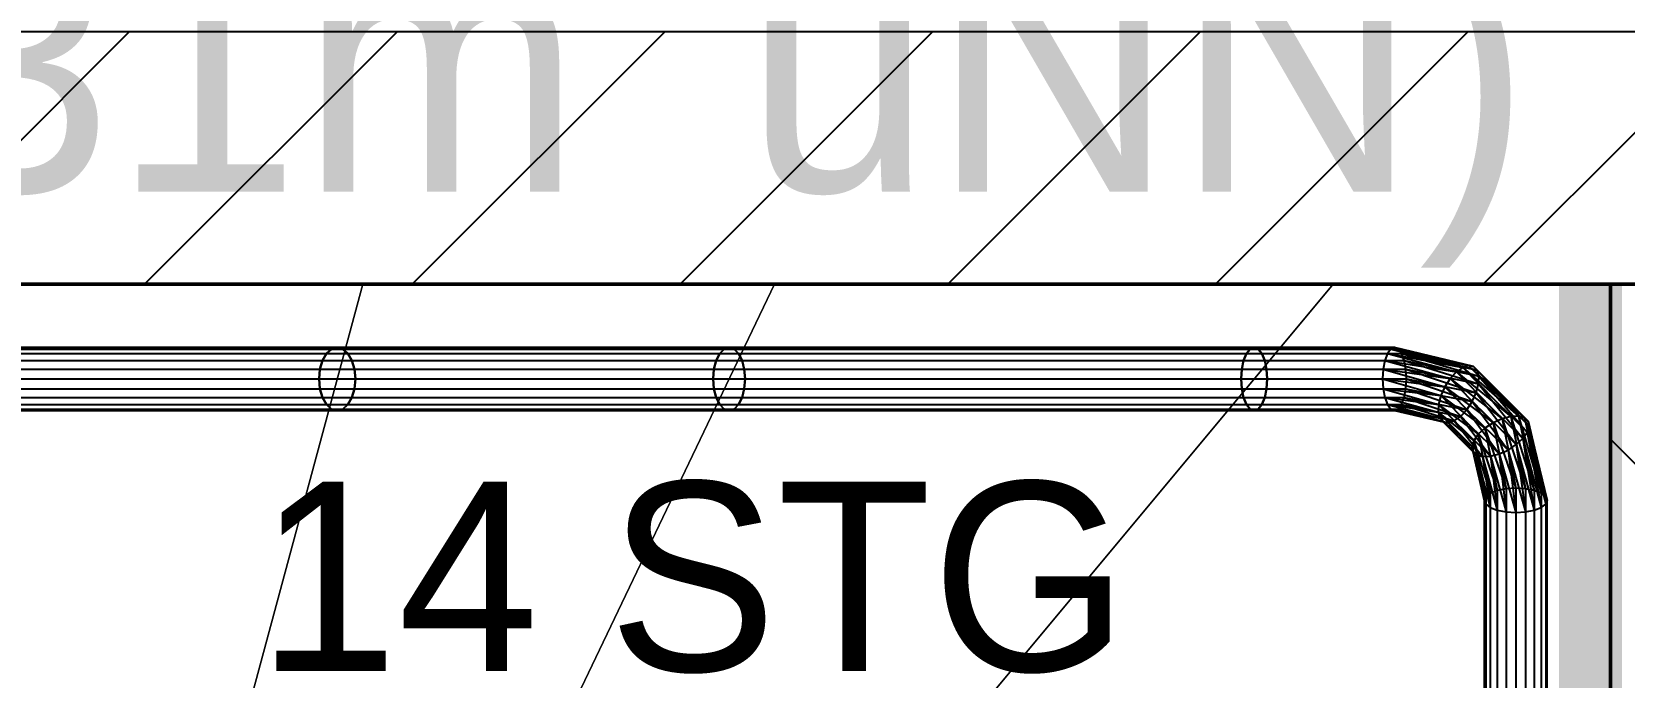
# Model space of a CAD drawing. Extents: x 0 to 756, y -25 to 420.
# Drawn here: x 231.59 to 256.82, y 110.85 to 121.08 of the extents above; entities that cross this region are included whole.
import ezdxf

# ---------------------------------------------------------------- set-up
doc = ezdxf.new("R2010")
doc.units = 0
doc.layers.get('0').update_dxf_attribs({"lineweight": 25})
doc.layers.get('DEFPOINTS').update_dxf_attribs({"lineweight": 25})
for name, color, linetype, lineweight in [('A_Innenwand', 7, 'Continuous', 25), ('PFOSTEN__ST_TZEN', 7, 'Continuous', 13), ('Standard', 7, 'Continuous', 25), ('TREPPE', 7, 'Continuous', 13), ('WAND_HOLZ_NICHT_TRAGEND', 7, 'Continuous', 13)]:
    doc.layers.add(name, color=color, linetype=linetype, lineweight=lineweight)
doc.layers.add('H_Heizung', color=1, linetype='Continuous', lineweight=25, true_color=0xff0000)
doc.styles.get("Standard").update_dxf_attribs({"font": 'arial.ttf'})

# ---------------------------------------------------------------- blocks, each defined once
blk = doc.blocks.new('Referenz-A0T78P30OY')
at = {"layer": 'DEFPOINTS', "color": 0, "linetype": 'Continuous', "lineweight": -2, "ltscale": 0.25}
blk.add_line((256.607, 117.078), (256.607, 117.078), dxfattribs=at)
at = {"layer": 'Standard', "color": 0, "lineweight": -2}
for p, q in [((230.478, 115.872), (236.196, 115.872)), ((230.545, 115.982), (236.26, 115.982)), ((230.628, 116.053), (236.34, 116.053)), ((236.429, 116.078), (230.721, 116.078)), ((230.814, 116.053), (236.519, 116.053)), ((230.898, 115.982), (236.599, 115.982)), ((230.964, 115.872), (236.663, 115.872)), ((236.155, 115.732), (236.196, 115.872)), ((236.196, 115.872), (236.155, 115.732)), ((236.196, 115.872), (236.26, 115.982)), ((236.26, 115.982), (236.196, 115.872)), ((236.196, 115.872), (242.436, 115.872)), ((236.26, 115.982), (236.34, 116.053)), ((236.34, 116.053), (236.26, 115.982)), ((236.26, 115.982), (242.492, 115.982)), ((236.34, 116.053), (236.429, 116.078)), ((236.429, 116.078), (236.34, 116.053)), ((236.34, 116.053), (242.562, 116.053)), ((236.519, 116.053), (236.429, 116.078)), ((242.641, 116.078), (236.429, 116.078)), ((236.429, 116.078), (236.519, 116.053)), ((236.599, 115.982), (236.519, 116.053)), ((236.519, 116.053), (236.599, 115.982)), ((236.519, 116.053), (242.719, 116.053)), ((236.663, 115.872), (236.599, 115.982)), ((236.599, 115.982), (236.663, 115.872)), ((236.599, 115.982), (242.789, 115.982)), ((236.704, 115.732), (236.663, 115.872)), ((236.663, 115.872), (236.704, 115.732)), ((236.663, 115.872), (242.845, 115.872)), ((242.4, 115.732), (242.436, 115.872)), ((242.436, 115.872), (242.4, 115.732)), ((242.436, 115.872), (242.492, 115.982)), ((242.492, 115.982), (242.436, 115.872)), ((242.436, 115.872), (250.794, 115.872)), ((242.492, 115.982), (242.562, 116.053)), ((242.562, 116.053), (242.492, 115.982)), ((242.492, 115.982), (250.84, 115.982)), ((242.562, 116.053), (242.641, 116.078)), ((242.641, 116.078), (242.562, 116.053)), ((242.562, 116.053), (250.897, 116.053)), ((242.719, 116.053), (242.641, 116.078)), ((250.962, 116.078), (242.641, 116.078)), ((242.641, 116.078), (242.719, 116.053)), ((242.789, 115.982), (242.719, 116.053)), ((242.719, 116.053), (242.789, 115.982)), ((242.719, 116.053), (251.026, 116.053)), ((242.845, 115.872), (242.789, 115.982)), ((242.789, 115.982), (242.845, 115.872)), ((242.789, 115.982), (251.084, 115.982)), ((242.881, 115.732), (242.845, 115.872)), ((242.845, 115.872), (242.881, 115.732)), ((242.845, 115.872), (251.13, 115.872)), ((250.764, 115.732), (250.794, 115.872)), ((250.794, 115.872), (250.764, 115.732)), ((250.794, 115.872), (250.84, 115.982)), ((250.84, 115.982), (250.794, 115.872)), ((250.794, 115.872), (253.03, 115.872)), ((250.84, 115.982), (250.897, 116.053)), ((250.897, 116.053), (250.84, 115.982)), ((250.84, 115.982), (253.072, 115.982)), ((250.897, 116.053), (250.962, 116.078)), ((250.962, 116.078), (250.897, 116.053)), ((250.897, 116.053), (253.125, 116.053)), ((251.026, 116.053), (250.962, 116.078)), ((253.184, 116.078), (250.962, 116.078)), ((250.962, 116.078), (251.026, 116.053)), ((251.084, 115.982), (251.026, 116.053)), ((251.026, 116.053), (251.084, 115.982)), ((251.026, 116.053), (253.243, 116.053)), ((251.13, 115.872), (251.084, 115.982)), ((251.084, 115.982), (251.13, 115.872)), ((251.084, 115.982), (253.297, 115.982)), ((251.159, 115.732), (251.13, 115.872)), ((251.13, 115.872), (251.159, 115.732)), ((251.13, 115.872), (253.339, 115.872)), ((253.03, 115.872), (253.003, 115.732)), ((253.072, 115.982), (253.03, 115.872)), ((253.03, 115.872), (254.165, 115.69)), ((253.03, 115.872), (254.068, 115.585)), ((253.125, 116.053), (253.072, 115.982)), ((253.072, 115.982), (254.266, 115.761)), ((253.072, 115.982), (254.165, 115.69)), ((253.184, 116.078), (253.125, 116.053)), ((253.125, 116.053), (254.36, 115.791)), ((253.125, 116.053), (254.266, 115.761)), ((253.184, 116.078), (254.36, 115.791)), ((254.438, 115.776), (253.184, 116.078)), ((253.243, 116.053), (253.184, 116.078)), ((253.243, 116.053), (254.493, 115.718)), ((253.297, 115.982), (253.243, 116.053)), ((253.243, 116.053), (254.438, 115.776)), ((253.297, 115.982), (254.519, 115.622)), ((253.339, 115.872), (253.297, 115.982)), ((253.297, 115.982), (254.493, 115.718)), ((253.339, 115.872), (254.514, 115.499)), ((253.366, 115.732), (253.339, 115.872)), ((253.339, 115.872), (254.519, 115.622)), ((230.421, 115.578), (236.141, 115.578)), ((230.436, 115.732), (236.155, 115.732)), ((231.007, 115.732), (236.704, 115.732)), ((231.021, 115.578), (236.718, 115.578)), ((236.141, 115.578), (236.155, 115.732)), ((236.155, 115.732), (236.141, 115.578)), ((236.155, 115.423), (236.141, 115.578)), ((236.141, 115.578), (242.387, 115.578)), ((236.141, 115.578), (236.155, 115.423)), ((236.155, 115.732), (242.4, 115.732)), ((236.718, 115.578), (236.704, 115.732)), ((236.704, 115.732), (236.718, 115.578)), ((236.704, 115.732), (242.881, 115.732)), ((236.704, 115.423), (236.718, 115.578)), ((236.718, 115.578), (236.704, 115.423)), ((236.718, 115.578), (242.894, 115.578)), ((242.387, 115.578), (242.4, 115.732)), ((242.4, 115.732), (242.387, 115.578)), ((242.4, 115.423), (242.387, 115.578)), ((242.387, 115.578), (250.754, 115.578)), ((242.387, 115.578), (242.4, 115.423)), ((242.4, 115.732), (250.764, 115.732)), ((242.894, 115.578), (242.881, 115.732)), ((242.881, 115.732), (242.894, 115.578)), ((242.881, 115.732), (251.159, 115.732)), ((242.881, 115.423), (242.894, 115.578)), ((242.894, 115.578), (242.881, 115.423)), ((242.894, 115.578), (251.169, 115.578)), ((250.754, 115.578), (250.764, 115.732)), ((250.764, 115.732), (250.754, 115.578)), ((250.764, 115.423), (250.754, 115.578)), ((250.754, 115.578), (252.993, 115.578)), ((250.754, 115.578), (250.764, 115.423)), ((250.764, 115.732), (253.003, 115.732)), ((251.169, 115.578), (251.159, 115.732)), ((251.159, 115.732), (251.169, 115.578)), ((251.159, 115.732), (253.366, 115.732)), ((251.159, 115.423), (251.169, 115.578)), ((251.169, 115.578), (251.159, 115.423)), ((251.169, 115.578), (253.375, 115.578)), ((253.003, 115.732), (252.993, 115.578)), ((252.993, 115.578), (253.983, 115.455)), ((252.993, 115.578), (253.919, 115.314)), ((252.993, 115.578), (253.003, 115.423)), ((253.003, 115.732), (254.068, 115.585)), ((253.003, 115.732), (253.983, 115.455)), ((253.366, 115.732), (254.477, 115.36)), ((253.375, 115.578), (253.366, 115.732)), ((253.366, 115.732), (254.514, 115.499)), ((253.366, 115.423), (253.375, 115.578)), ((253.375, 115.578), (254.414, 115.219)), ((253.375, 115.578), (254.477, 115.36)), ((254.068, 115.585), (253.983, 115.455)), ((254.165, 115.69), (254.068, 115.585)), ((254.068, 115.585), (254.89, 114.948)), ((254.068, 115.585), (254.748, 114.884)), ((254.266, 115.761), (254.165, 115.69)), ((254.165, 115.69), (255.029, 114.984)), ((254.165, 115.69), (254.89, 114.948)), ((254.36, 115.791), (254.266, 115.761)), ((254.266, 115.761), (255.152, 114.99)), ((254.266, 115.761), (255.029, 114.984)), ((254.36, 115.791), (255.247, 114.964)), ((254.438, 115.776), (254.36, 115.791)), ((254.36, 115.791), (255.152, 114.99)), ((254.438, 115.776), (255.247, 114.964)), ((255.305, 114.909), (254.438, 115.776)), ((254.493, 115.718), (254.438, 115.776)), ((254.493, 115.718), (255.32, 114.831)), ((254.519, 115.622), (254.493, 115.718)), ((254.493, 115.718), (255.305, 114.909)), ((254.514, 115.499), (254.519, 115.622)), ((254.519, 115.622), (255.29, 114.737)), ((254.519, 115.622), (255.32, 114.831)), ((230.436, 115.423), (236.155, 115.423)), ((231.007, 115.423), (236.704, 115.423)), ((236.196, 115.284), (236.155, 115.423)), ((236.155, 115.423), (242.4, 115.423)), ((236.155, 115.423), (236.196, 115.284)), ((236.663, 115.284), (236.704, 115.423)), ((236.704, 115.423), (236.663, 115.284)), ((236.704, 115.423), (242.881, 115.423)), ((242.436, 115.284), (242.4, 115.423)), ((242.4, 115.423), (250.764, 115.423)), ((242.4, 115.423), (242.436, 115.284)), ((242.845, 115.284), (242.881, 115.423)), ((242.881, 115.423), (242.845, 115.284)), ((242.881, 115.423), (251.159, 115.423)), ((250.794, 115.284), (250.764, 115.423)), ((250.764, 115.423), (253.003, 115.423)), ((250.764, 115.423), (250.794, 115.284)), ((251.13, 115.284), (251.159, 115.423)), ((251.159, 115.423), (251.13, 115.284)), ((251.159, 115.423), (253.366, 115.423)), ((253.003, 115.423), (253.919, 115.314)), ((253.003, 115.423), (253.883, 115.175)), ((253.003, 115.423), (253.03, 115.284)), ((253.339, 115.284), (253.366, 115.423)), ((253.366, 115.423), (254.329, 115.089)), ((253.366, 115.423), (254.414, 115.219)), ((253.983, 115.455), (253.919, 115.314)), ((253.983, 115.455), (254.748, 114.884)), ((253.983, 115.455), (254.619, 114.8)), ((254.414, 115.219), (254.477, 115.36)), ((254.477, 115.36), (254.514, 115.499)), ((254.477, 115.36), (255.114, 114.538)), ((254.477, 115.36), (255.22, 114.636)), ((254.514, 115.499), (255.22, 114.636)), ((254.514, 115.499), (255.29, 114.737)), ((230.478, 115.284), (236.196, 115.284)), ((230.545, 115.173), (236.26, 115.173)), ((230.628, 115.102), (236.34, 115.102)), ((230.721, 115.078), (236.429, 115.078)), ((230.814, 115.102), (236.519, 115.102)), ((230.898, 115.173), (236.599, 115.173)), ((230.964, 115.284), (236.663, 115.284)), ((236.26, 115.173), (236.196, 115.284)), ((236.196, 115.284), (242.436, 115.284)), ((236.196, 115.284), (236.26, 115.173)), ((236.34, 115.102), (236.26, 115.173)), ((236.26, 115.173), (242.492, 115.173)), ((236.26, 115.173), (236.34, 115.102)), ((236.429, 115.078), (236.34, 115.102)), ((236.34, 115.102), (242.562, 115.102)), ((236.34, 115.102), (236.429, 115.078)), ((236.429, 115.078), (236.519, 115.102)), ((236.519, 115.102), (236.429, 115.078)), ((236.429, 115.078), (242.641, 115.078)), ((236.519, 115.102), (236.599, 115.173)), ((236.599, 115.173), (236.519, 115.102)), ((236.519, 115.102), (242.719, 115.102)), ((236.599, 115.173), (236.663, 115.284)), ((236.663, 115.284), (236.599, 115.173)), ((236.599, 115.173), (242.789, 115.173)), ((236.663, 115.284), (242.845, 115.284)), ((242.492, 115.173), (242.436, 115.284)), ((242.436, 115.284), (250.794, 115.284)), ((242.436, 115.284), (242.492, 115.173)), ((242.562, 115.102), (242.492, 115.173)), ((242.492, 115.173), (250.84, 115.173)), ((242.492, 115.173), (242.562, 115.102)), ((242.641, 115.078), (242.562, 115.102)), ((242.562, 115.102), (250.897, 115.102)), ((242.562, 115.102), (242.641, 115.078)), ((242.641, 115.078), (242.719, 115.102)), ((242.719, 115.102), (242.641, 115.078)), ((242.641, 115.078), (250.962, 115.078)), ((242.719, 115.102), (242.789, 115.173)), ((242.789, 115.173), (242.719, 115.102)), ((242.719, 115.102), (251.026, 115.102)), ((242.789, 115.173), (242.845, 115.284)), ((242.845, 115.284), (242.789, 115.173)), ((242.789, 115.173), (251.084, 115.173)), ((242.845, 115.284), (251.13, 115.284)), ((250.84, 115.173), (250.794, 115.284)), ((250.794, 115.284), (253.03, 115.284)), ((250.794, 115.284), (250.84, 115.173)), ((250.897, 115.102), (250.84, 115.173)), ((250.84, 115.173), (253.072, 115.173)), ((250.84, 115.173), (250.897, 115.102)), ((250.962, 115.078), (250.897, 115.102)), ((250.897, 115.102), (253.125, 115.102)), ((250.897, 115.102), (250.962, 115.078)), ((250.962, 115.078), (251.026, 115.102)), ((251.026, 115.102), (250.962, 115.078)), ((250.962, 115.078), (253.184, 115.078)), ((251.026, 115.102), (251.084, 115.173)), ((251.084, 115.173), (251.026, 115.102)), ((251.026, 115.102), (253.243, 115.102)), ((251.084, 115.173), (251.13, 115.284)), ((251.13, 115.284), (251.084, 115.173)), ((251.084, 115.173), (253.297, 115.173)), ((251.13, 115.284), (253.339, 115.284)), ((253.03, 115.284), (253.883, 115.175)), ((253.03, 115.284), (253.877, 115.052)), ((253.03, 115.284), (253.072, 115.173)), ((253.072, 115.173), (253.877, 115.052)), ((253.072, 115.173), (253.903, 114.956)), ((253.072, 115.173), (253.125, 115.102)), ((253.125, 115.102), (253.903, 114.956)), ((253.125, 115.102), (253.958, 114.898)), ((253.125, 115.102), (253.184, 115.078)), ((253.184, 115.078), (253.243, 115.102)), ((253.184, 115.078), (253.958, 114.898)), ((253.184, 115.078), (254.036, 114.883)), ((253.243, 115.102), (253.297, 115.173)), ((253.243, 115.102), (254.036, 114.883)), ((253.243, 115.102), (254.131, 114.913)), ((253.297, 115.173), (253.339, 115.284)), ((253.297, 115.173), (254.131, 114.913)), ((253.297, 115.173), (254.231, 114.984)), ((253.339, 115.284), (254.231, 114.984)), ((253.339, 115.284), (254.329, 115.089)), ((253.883, 115.175), (253.877, 115.052)), ((253.919, 115.314), (253.883, 115.175)), ((253.883, 115.175), (254.513, 114.702)), ((253.883, 115.175), (254.442, 114.601)), ((253.919, 115.314), (254.619, 114.8)), ((253.919, 115.314), (254.513, 114.702)), ((254.231, 114.984), (254.329, 115.089)), ((254.329, 115.089), (254.414, 115.219)), ((254.329, 115.089), (254.843, 114.39)), ((254.329, 115.089), (254.984, 114.453)), ((254.414, 115.219), (254.984, 114.453)), ((254.414, 115.219), (255.114, 114.538)), ((253.877, 115.052), (254.442, 114.601)), ((253.877, 115.052), (254.413, 114.507)), ((253.877, 115.052), (253.903, 114.956)), ((253.903, 114.956), (254.413, 114.507)), ((253.903, 114.956), (254.428, 114.429)), ((253.903, 114.956), (253.958, 114.898)), ((253.958, 114.898), (254.428, 114.429)), ((253.958, 114.898), (254.486, 114.374)), ((253.958, 114.898), (254.036, 114.883)), ((254.036, 114.883), (254.131, 114.913)), ((254.036, 114.883), (254.486, 114.374)), ((254.036, 114.883), (254.581, 114.348)), ((254.131, 114.913), (254.231, 114.984)), ((254.131, 114.913), (254.581, 114.348)), ((254.131, 114.913), (254.704, 114.353)), ((254.231, 114.984), (254.704, 114.353)), ((254.231, 114.984), (254.843, 114.39)), ((254.748, 114.884), (254.619, 114.8)), ((254.89, 114.948), (254.748, 114.884)), ((254.748, 114.884), (255.107, 113.846)), ((254.748, 114.884), (254.953, 113.837)), ((255.029, 114.984), (254.89, 114.948)), ((254.89, 114.948), (255.262, 113.837)), ((254.89, 114.948), (255.107, 113.846)), ((255.152, 114.99), (255.029, 114.984)), ((255.029, 114.984), (255.401, 113.81)), ((255.029, 114.984), (255.262, 113.837)), ((255.152, 114.99), (255.512, 113.767)), ((255.247, 114.964), (255.152, 114.99)), ((255.152, 114.99), (255.401, 113.81)), ((255.247, 114.964), (255.583, 113.714)), ((255.305, 114.909), (255.247, 114.964)), ((255.247, 114.964), (255.512, 113.767)), ((255.29, 114.737), (255.32, 114.831)), ((255.305, 114.909), (255.583, 113.714)), ((255.607, 113.655), (255.305, 114.909)), ((255.32, 114.831), (255.305, 114.909)), ((255.32, 114.831), (255.583, 113.596)), ((255.32, 114.831), (255.607, 113.655)), ((254.442, 114.601), (254.413, 114.507)), ((254.513, 114.702), (254.442, 114.601)), ((254.442, 114.601), (254.703, 113.767)), ((254.442, 114.601), (254.632, 113.714)), ((254.619, 114.8), (254.513, 114.702)), ((254.513, 114.702), (254.813, 113.81)), ((254.513, 114.702), (254.703, 113.767)), ((254.619, 114.8), (254.953, 113.837)), ((254.619, 114.8), (254.813, 113.81)), ((255.114, 114.538), (255.22, 114.636)), ((255.22, 114.636), (255.29, 114.737)), ((255.22, 114.636), (255.401, 113.5)), ((255.22, 114.636), (255.512, 113.543)), ((255.29, 114.737), (255.512, 113.543)), ((255.29, 114.737), (255.583, 113.596)), ((254.413, 114.507), (254.632, 113.714)), ((254.413, 114.507), (254.607, 113.655)), ((254.413, 114.507), (254.428, 114.429)), ((254.428, 114.429), (254.607, 113.655)), ((254.428, 114.429), (254.632, 113.596)), ((254.428, 114.429), (254.486, 114.374)), ((254.486, 114.374), (254.632, 113.596)), ((254.486, 114.374), (254.703, 113.543)), ((254.486, 114.374), (254.581, 114.348)), ((254.581, 114.348), (254.704, 114.353)), ((254.581, 114.348), (254.703, 113.543)), ((254.581, 114.348), (254.813, 113.5)), ((254.704, 114.353), (254.843, 114.39)), ((254.704, 114.353), (254.813, 113.5)), ((254.704, 114.353), (254.953, 113.473)), ((254.843, 114.39), (254.984, 114.453)), ((254.843, 114.39), (254.953, 113.473)), ((254.843, 114.39), (255.107, 113.464)), ((254.984, 114.453), (255.114, 114.538)), ((254.984, 114.453), (255.107, 113.464)), ((254.984, 114.453), (255.262, 113.473)), ((255.114, 114.538), (255.262, 113.473)), ((255.114, 114.538), (255.401, 113.5)), ((254.813, 113.81), (254.703, 113.767)), ((254.953, 113.837), (254.813, 113.81)), ((254.813, 113.81), (254.813, 109.831)), ((255.107, 113.846), (254.953, 113.837)), ((254.953, 113.837), (254.953, 109.861)), ((255.107, 113.846), (255.107, 109.871)), ((255.262, 113.837), (255.107, 113.846)), ((255.262, 113.837), (255.262, 109.861)), ((255.401, 113.81), (255.262, 113.837)), ((255.401, 113.81), (255.401, 109.831)), ((255.512, 113.767), (255.401, 113.81)), ((254.632, 113.714), (254.607, 113.655)), ((254.607, 113.655), (254.607, 109.658)), ((254.607, 113.655), (254.632, 113.596)), ((254.703, 113.767), (254.632, 113.714)), ((254.632, 113.714), (254.632, 109.724)), ((254.632, 113.596), (254.632, 109.592)), ((254.632, 113.596), (254.703, 113.543)), ((254.703, 113.767), (254.703, 109.783)), ((255.512, 113.767), (255.512, 109.783)), ((255.583, 113.714), (255.512, 113.767)), ((255.512, 113.543), (255.583, 113.596)), ((255.583, 113.714), (255.583, 109.724)), ((255.607, 113.655), (255.583, 113.714)), ((255.583, 113.596), (255.607, 113.655)), ((255.583, 113.596), (255.583, 109.592)), ((255.607, 109.658), (255.607, 113.655)), ((254.703, 113.543), (254.703, 109.533)), ((254.703, 113.543), (254.813, 113.5)), ((254.813, 113.5), (254.813, 109.485)), ((254.813, 113.5), (254.953, 113.473)), ((254.953, 113.473), (254.953, 109.455)), ((254.953, 113.473), (255.107, 113.464)), ((255.107, 113.464), (255.262, 113.473)), ((255.107, 113.464), (255.107, 109.445)), ((255.262, 113.473), (255.401, 113.5)), ((255.262, 113.473), (255.262, 109.455)), ((255.401, 113.5), (255.512, 113.543)), ((255.401, 113.5), (255.401, 109.485)), ((255.512, 113.543), (255.512, 109.533))]:
    blk.add_line(p, q, dxfattribs=at)
at = {"layer": 'TREPPE', "color": 0}
for p, q in [((236.834, 117.078), (230.904, 117.078)), ((230.904, 117.078), (236.834, 117.078)), ((236.834, 117.078), (231.981, 99.078)), ((231.981, 99.078), (236.834, 117.078)), ((231.981, 99.078), (236.834, 117.078)), ((236.834, 117.078), (231.981, 99.078)), ((243.359, 117.078), (234.74, 99.078)), ((234.74, 99.078), (243.359, 117.078)), ((234.74, 99.078), (243.359, 117.078)), ((243.359, 117.078), (234.74, 99.078)), ((243.359, 117.078), (236.834, 117.078)), ((236.834, 117.078), (243.359, 117.078)), ((236.834, 117.078), (236.834, 117.078)), ((236.834, 117.078), (236.834, 117.078)), ((252.212, 117.078), (237.207, 99.078)), ((237.207, 99.078), (252.212, 117.078)), ((237.207, 99.078), (252.212, 117.078)), ((252.212, 117.078), (237.207, 99.078)), ((252.212, 117.078), (243.359, 117.078)), ((243.359, 117.078), (252.212, 117.078)), ((243.359, 117.078), (243.359, 117.078)), ((243.359, 117.078), (243.359, 117.078)), ((256.607, 117.078), (252.212, 117.078)), ((252.212, 117.078), (256.607, 117.078)), ((252.212, 117.078), (252.212, 117.078)), ((252.212, 117.078), (252.212, 117.078)), ((256.607, 110.802), (256.607, 117.078)), ((256.607, 117.078), (256.607, 110.802)), ((256.607, 117.078), (256.607, 117.078))]:
    blk.add_line(p, q, dxfattribs=at)
at = {"layer": 'WAND_HOLZ_NICHT_TRAGEND', "color": 0, "lineweight": 50}
for p, q in [((176.107, 117.078), (324.607, 117.078)), ((216.93, 117.078), (300.281, 117.078)), ((256.607, 117.078), (256.607, 30.521)), ((260.607, 117.078), (256.607, 117.078)), ((256.607, 30.521), (256.607, 117.078)), ((256.607, 117.078), (260.607, 117.078)), ((256.607, 117.078), (256.607, 117.078))]:
    blk.add_line(p, q, dxfattribs=at)
at = {"layer": 'PFOSTEN__ST_TZEN', "color": 0, "lineweight": 35, "char_height": 4, "attachment_point": 1}
for s, insert in [('{\\fPosterama Text Light;(340,31m}', (217.703, 122.546)), ('{\\fPosterama Text Light;üNN)}', (242.871, 122.546))]:
    blk.add_mtext(s, dxfattribs=dict(at, insert=insert))
at = {"layer": 'Standard', "color": 0, "lineweight": -2, "char_height": 3, "attachment_point": 1}
for s, insert in [('{\\fPosterama Text Light;14}', (235.161, 113.95)), ('{\\fPosterama Text Light;STG}', (240.722, 113.95))]:
    blk.add_mtext(s, dxfattribs=dict(at, insert=insert))
blk = doc.blocks.new('Wand-A0T78P4MOY', base_point=(125.607, 117.078))
at = {"color": 0, "linetype": 'ByBlock', "lineweight": -2, "ltscale": 0.25}
for p, q in [((300.281, 121.078), (216.93, 121.078)), ((256.607, 117.078), (216.93, 117.078))]:
    blk.add_line(p, q, dxfattribs=at)
at = {"color": 0, "lineweight": -2}
for p, q in [((233.135, 121.078), (229.135, 117.078)), ((237.378, 121.078), (233.378, 117.078)), ((241.62, 121.078), (237.62, 117.078)), ((245.863, 121.078), (241.863, 117.078)), ((250.106, 121.078), (246.106, 117.078)), ((254.348, 121.078), (250.348, 117.078)), ((258.591, 121.078), (254.591, 117.078))]:
    blk.add_line(p, q, dxfattribs=at)
blk = doc.blocks.new('Wand-A0T78P4SOY', base_point=(256.607, 30.521))
at = {"color": 0, "linetype": 'ByBlock', "lineweight": -2, "ltscale": 0.25}
blk.add_line((256.607, 30.521), (256.607, 117.078), dxfattribs=at)
at = {"color": 0, "lineweight": -2}
blk.add_line((260.607, 110.623), (256.607, 114.623), dxfattribs=at)

msp = doc.modelspace()

# ---------------------------------------------------------------- linework, layer by layer
at = {"layer": 'H_Heizung', "color": 1, "ltscale": 0.25, "true_color": 0xff0000}
for points in [[(255.792, 31.152), (256.792, 31.152), (255.792, 117.078)], [(256.792, 31.152), (255.792, 117.078), (256.792, 117.078)]]:
    msp.add_solid(points, dxfattribs=at)

# ---------------------------------------------------------------- block references
at = {"color": 8, "lineweight": 25, "ltscale": 0.25, "true_color": 0x808080}
msp.add_blockref('Referenz-A0T78P30OY', (0, 0), dxfattribs=at)
at = {"layer": 'A_Innenwand', "ltscale": 0.25}
for name, p in [('Wand-A0T78P4MOY', (125.607, 117.078)), ('Wand-A0T78P4SOY', (256.607, 30.521))]:
    msp.add_blockref(name, p, dxfattribs=at)

doc.saveas('drawing.dxf')
